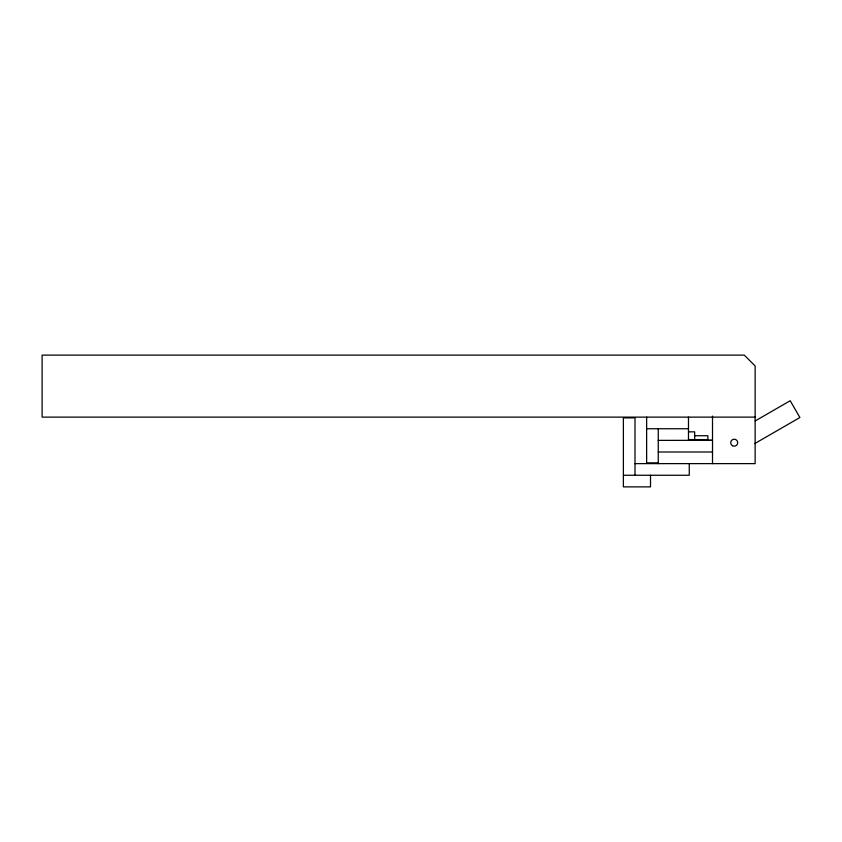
<?xml version="1.0" encoding="UTF-8"?>
<svg xmlns="http://www.w3.org/2000/svg" width="842" height="842" viewBox="0 0 842 842"><rect width="100%" height="100%" fill="white"/><g stroke="black" fill="none" stroke-linecap="round" stroke-linejoin="round"><path stroke-width="1.26" d="M755.19 420.947L790.217 400.729L799.9 417.516L754.716 443.597M755.137 417.127L42.1 417.127L42.1 355.124L744.286 355.124L755.137 365.975L755.137 463.626L635.005 463.626M646.635 428.746L688.482 428.746M688.482 431.851L694.682 431.851L694.682 439.598M694.682 435.724L707.859 435.724L707.859 439.598L688.482 439.598M702.438 440.324L712.511 440.324L658.255 440.377M658.255 452.007L712.511 452.007M658.255 462.847L646.635 462.847L646.635 417.127M623.385 475.256L689.261 475.256L689.261 463.626M712.511 416.095L712.511 463.626M688.482 417.127L688.482 440.377M658.255 428.746L658.255 463.626M650.508 475.256L650.508 486.876L623.385 486.876L623.385 417.895L635.005 417.895L635.005 475.256M732.466 445.723A3.484 3.484 0 0 0 737.697 442.703A3.484 3.484 0 0 0 732.466 439.682A3.484 3.484 0 0 0 732.466 445.723"/></g></svg>
